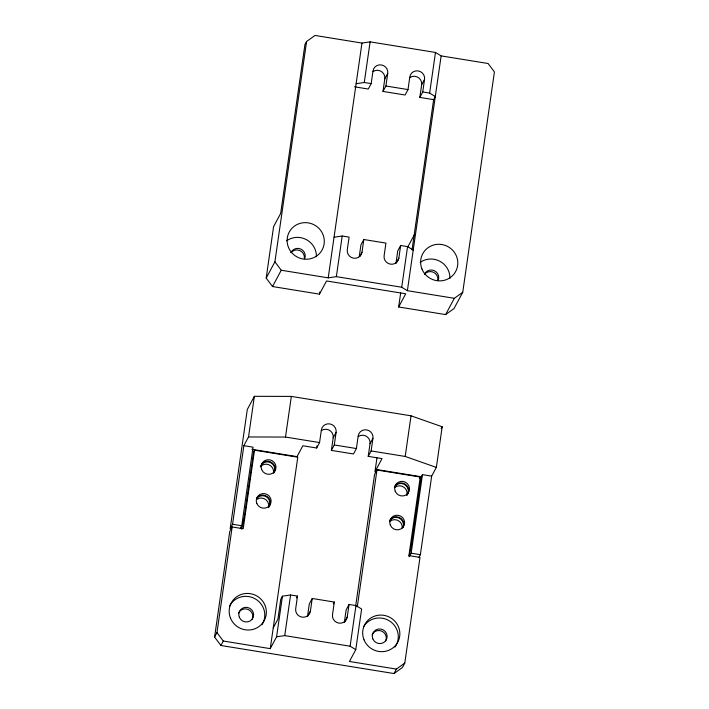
<?xml version="1.0" encoding="UTF-8"?>
<svg xmlns="http://www.w3.org/2000/svg" width="709" height="709" viewBox="0 0 709 709"><rect width="100%" height="100%" fill="white"/><g stroke="black" fill="none" stroke-linecap="round" stroke-linejoin="round"><path stroke-width="1.06" d="M355.688 605.778L374.565 474.489L376.958 470.032L420.233 477.042L408.933 555.608L419.985 557.398L404.795 663.057L402.402 667.524L394 673.55L220.907 645.491L214.579 637.072L229.769 531.413L232.162 526.955L243.205 528.746L254.504 450.18L297.78 457.199L270.253 648.646L223.291 641.033L216.963 632.614L232.162 526.955M398.653 306.979L405.716 293.792L326.539 280.959L319.467 294.146L272.513 286.533L266.185 278.114L273.585 226.641L280.658 213.453L304.932 44.578L306.598 41.476L315 35.45L361.962 43.063L370.116 41.858L435.486 52.448L441.14 55.896L488.093 63.509L494.421 71.928L462.747 292.268L454.008 308.557L445.606 314.592L398.653 306.979L400.682 292.844M254.363 396.322L247.299 409.501L230.159 528.71L232.552 524.252L243.843 445.686L248.522 436.957L254.363 396.322L291.346 396.411L411.034 415.811L442.186 426.765L436.345 467.399L431.666 476.129L420.375 554.695L418.939 557.371M266.185 278.114L274.915 261.825L306.598 41.476M240.324 528.418L241.751 525.741L253.051 447.175L243.843 445.686M248.522 436.957L285.497 437.054L291.346 396.411M319.467 294.146L319.786 291.966M270.253 648.646L276.59 636.815L282.439 596.18L290.584 594.975L297.496 596.092L295.68 608.739A7.489 7.276 28.2 0 0 301.999 617.149A7.489 7.276 28.2 0 0 310.409 611.123L312.226 598.476L334.32 602.065L332.503 614.703A7.489 7.276 28.2 0 0 338.831 623.122A7.489 7.276 28.2 0 0 347.233 617.096L349.05 604.449L355.962 605.566L361.617 609.013L355.776 649.648L349.431 661.479L396.384 669.092L404.795 663.057M274.915 261.825L281.243 270.244L328.205 277.857L361.962 43.063M276.59 636.815L284.743 635.61L290.584 594.975M328.205 277.857L336.358 276.652L342.199 236.008L349.103 237.134L347.286 249.772A7.489 7.276 28.2 0 0 353.614 258.191A7.489 7.276 28.2 0 0 362.015 252.165L363.832 239.518L385.935 243.098L384.11 255.745A7.489 7.276 28.2 0 0 390.437 264.165A7.489 7.276 28.2 0 0 398.848 258.129L400.665 245.491L407.569 246.608L413.223 250.055M356.113 83.697L364.266 82.492L370.116 41.858M251.908 449.311L297.018 456.623L302.84 445.766L316.657 447.999L316.958 445.89M316.657 447.999L319.564 442.576L321.381 429.929A7.489 7.276 28.2 0 1 329.791 423.902A7.489 7.276 28.2 0 1 336.11 432.322L334.293 444.96L331.387 450.392L353.481 453.973L356.397 448.54L358.213 435.902A7.489 7.276 28.2 0 1 366.615 429.867A7.489 7.276 28.2 0 1 372.943 438.286L371.126 450.933L368.21 456.357L382.027 458.599L374.955 471.777L376.958 457.881M354.456 86.799L368.263 89.042L371.179 83.609L372.996 70.971A7.489 7.276 28.2 0 1 381.398 64.936A7.489 7.276 28.2 0 1 387.726 73.355L385.909 86.002L382.993 91.426L405.096 95.006L408.003 89.582L409.82 76.935A7.489 7.276 28.2 0 1 418.221 70.909A7.489 7.276 28.2 0 1 424.549 79.328L422.732 91.966L419.825 97.399L433.633 99.632L435.299 96.53L429.636 93.092L422.732 91.966M331.387 450.392L333.203 437.745L336.11 432.322M359.259 256.534L360.925 244.951L363.832 239.518M382.993 91.426L384.81 78.788L387.726 73.355M368.21 456.357L370.036 443.719L372.943 438.286M419.825 97.399L421.642 84.752L424.549 79.328M355.776 649.648L350.113 646.209L355.962 605.566M462.747 292.268L454.336 298.303L407.383 290.69L401.728 287.242L407.569 246.608M429.636 93.092L435.486 52.448M357.292 606.789L376.958 470.032M412.018 249.967L433.633 99.632M407.383 290.69L441.14 55.896M436.345 467.399L405.193 456.454L411.034 415.811M431.666 476.129L422.458 474.631L421.314 476.767L411.583 544.494L408.987 556.645M409.731 555.874L411.167 553.197L422.458 474.631M241.68 529.153L244.321 516.755L253.671 451.73L254.504 450.18M272.513 286.533L281.243 270.244M359.587 256.685L362.015 252.165M400.665 245.491L397.749 250.915L395.932 263.562L398.848 258.129M407.595 247.335L414.162 235.096M214.579 637.072L216.963 632.614M220.907 645.491L223.291 641.033M282.439 596.18L280.773 599.282L277.919 619.152L273.24 627.873M445.606 314.592L454.336 298.303M296.522 597.9L297.496 596.092M312.226 598.476L309.31 603.908L307.493 616.555L310.409 611.123M333.354 603.873L334.32 602.065M441.184 428.653L442.186 426.765M349.05 604.449L346.143 609.882L344.326 622.52L347.233 617.096M419.4 478.593L420.233 477.042M394 673.55L396.384 669.092M334.045 237.223L342.199 236.008M364.266 82.492L371.179 83.609M385.909 86.002L408.003 89.582M336.358 276.652L401.728 287.242M285.497 437.054L319.564 442.576M334.293 444.96L356.397 448.54M371.126 450.933L405.193 456.454M376.204 469.455L421.314 476.767M232.552 524.252L241.751 525.741M411.167 553.197L420.375 554.695M284.743 635.61L350.113 646.209M409.802 77.609A7.489 7.276 28.2 0 1 421.642 84.752M372.969 71.636A7.489 7.276 28.2 0 1 384.81 78.788M290.965 252.652A7.489 7.276 28.2 0 1 300.722 249.01A7.489 7.276 28.2 0 1 304.657 258.705M291.124 252.581A7.489 7.276 28.2 0 1 304.347 258.422M424.469 274.294A7.489 7.276 28.2 0 1 434.227 270.652A7.489 7.276 28.2 0 1 438.162 280.339M426.012 272.921A7.489 7.276 28.2 0 1 437.852 280.064M286.631 240.794A18.709 18.186 28.2 0 1 306.412 239.651A18.709 18.186 28.2 0 1 316.4 256.764M420.136 262.436A18.709 18.186 28.2 0 1 439.917 261.293A18.709 18.186 28.2 0 1 449.905 278.398M372.03 634.812A7.489 7.276 28.2 0 1 381.788 631.161A7.489 7.276 28.2 0 1 385.723 640.856M358.196 436.567A7.489 7.276 28.2 0 1 370.036 443.719M321.363 430.602A7.489 7.276 28.2 0 1 333.203 437.745M238.525 613.17A7.489 7.276 28.2 0 1 248.283 609.518A7.489 7.276 28.2 0 1 252.218 619.214M229.494 606.222A18.709 18.186 28.2 0 1 255.222 598.848A18.709 18.186 28.2 0 1 261.967 624.718M363.442 627.022A18.709 18.186 28.2 0 1 389.569 620.995A18.709 18.186 28.2 0 1 394.931 647.14M256.702 498.365A7.489 7.276 28.2 0 1 267.142 497.355A7.489 7.276 28.2 0 1 268.419 507.662M260.584 466.123A7.489 7.276 28.2 0 1 270.333 462.481A7.489 7.276 28.2 0 1 274.277 472.176M390.198 520.007A7.489 7.276 28.2 0 1 402.907 527.673M395.073 486.144A7.489 7.276 28.2 0 1 405.513 485.133A7.489 7.276 28.2 0 1 406.789 495.44M390.34 521.026A7.489 7.276 28.2 0 1 402.18 528.178M395.205 487.163A7.489 7.276 28.2 0 1 407.046 494.306M256.835 499.393A7.489 7.276 28.2 0 1 268.676 506.536M260.318 466.832A7.489 7.276 28.2 0 1 273.541 472.673M389.525 521.053A7.489 7.276 28.2 0 1 399.282 517.402A7.489 7.276 28.2 0 1 403.217 527.097M394.399 487.189A7.489 7.276 28.2 0 1 405.016 483.99A7.489 7.276 28.2 0 1 407.099 494.855M261.878 463.925A7.489 7.276 28.2 0 1 272.318 462.906A7.489 7.276 28.2 0 1 273.594 473.213M257.012 497.789A7.489 7.276 28.2 0 1 267.453 496.77A7.489 7.276 28.2 0 1 268.729 507.077M288.466 247.388A18.709 18.186 28.2 0 0 320.362 252.555A18.709 18.186 28.2 0 0 308.309 222.883A18.709 18.186 28.2 0 0 288.466 247.388M421.97 269.03A18.709 18.186 28.2 0 0 453.866 274.197A18.709 18.186 28.2 0 0 441.813 244.525A18.709 18.186 28.2 0 0 421.97 269.03M372.81 638.862A7.489 7.276 28.2 0 0 385.563 640.927A7.489 7.276 28.2 0 0 380.751 629.051A7.489 7.276 28.2 0 0 372.81 638.862M239.305 617.22A7.489 7.276 28.2 0 0 252.067 619.285A7.489 7.276 28.2 0 0 247.246 607.418A7.489 7.276 28.2 0 0 239.305 617.22M230.522 618.177A18.709 18.186 28.2 0 0 262.41 623.344A18.709 18.186 28.2 0 0 250.357 593.672A18.709 18.186 28.2 0 0 230.522 618.177M364.018 639.819A18.709 18.186 28.2 0 0 395.914 644.986A18.709 18.186 28.2 0 0 383.861 615.315A18.709 18.186 28.2 0 0 364.018 639.819M256.8 503.461A7.489 7.276 28.2 0 0 269.562 505.526A7.489 7.276 28.2 0 0 264.741 493.659A7.489 7.276 28.2 0 0 256.8 503.461M261.674 469.597A7.489 7.276 28.2 0 0 274.427 471.662A7.489 7.276 28.2 0 0 269.606 459.795A7.489 7.276 28.2 0 0 261.674 469.597M390.304 525.103A7.489 7.276 28.2 0 0 403.067 527.168A7.489 7.276 28.2 0 0 398.245 515.301A7.489 7.276 28.2 0 0 390.304 525.103M395.179 491.24A7.489 7.276 28.2 0 0 407.932 493.304A7.489 7.276 28.2 0 0 403.111 481.429A7.489 7.276 28.2 0 0 395.179 491.24"/></g></svg>
